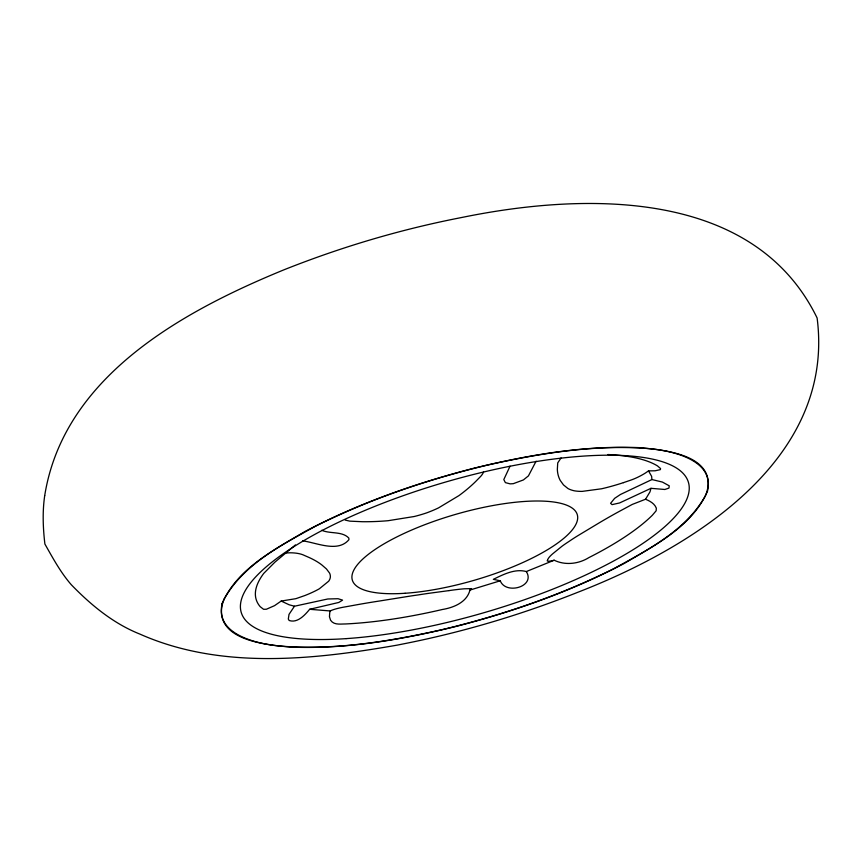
<?xml version="1.0" encoding="UTF-8"?>
<svg xmlns="http://www.w3.org/2000/svg" width="862" height="862" viewBox="0 0 862 862"><rect width="100%" height="100%" fill="white"/><g stroke="black" fill="none" stroke-linecap="round" stroke-linejoin="round"><path stroke-width="1.29" d="M547.521 560.257L547.92 559.201A132.576 16.259 -21.7 0 1 552.553 553.91L561.895 546.325A72.419 10.904 -24.1 0 1 568.877 541.53A72.419 12.154 -25.1 0 1 577.421 535.959L597.872 523.654A132.576 27.552 -26.7 0 1 620.468 510.767L632.277 504.421L645.541 499.238C649.883 501.016 654.527 503.527 656.327 508.149L656.165 510.757L652.329 515.271A214.886 62.829 -16.2 0 1 588.983 557.552C578.65 563.985 565.278 565.601 554.18 560.225L551.637 560.828A23.349 2.629 -20.4 0 1 547.435 560.332M448.983 590.61A132.576 13.264 -14.9 0 1 464.402 588.789L471.536 588.617L469.941 590.071C466.935 602.236 453.724 607.624 442.454 609.477A214.886 62.829 -16.2 0 1 345.63 623.959C340.468 623.916 333.917 625.316 330.577 620.231L329.456 616.729L329.726 612.602L330.286 610.964L331.978 610.167A23.349 3.868 -7.4 0 1 346.341 606.676L353.495 605.383A132.576 19.729 -8.4 0 1 379.689 600.976L405.808 596.784A72.419 8.792 -10.8 0 1 418.167 594.931A72.419 8.07 -12.1 0 1 429.545 593.228L448.983 590.61M650.993 488.323L619.584 502.955L612.052 504.636L610.587 503.322L614.628 498.355L620.468 494.476L651.92 479.552L662.404 482.063L669.224 485.823L668.977 488.086L664.85 489.487L650.993 488.323L649.98 491.89L645.541 499.238M510.045 466.159L503.807 479.574L505.38 482.623L510.11 483.862L513.289 483.679L523.406 479.929L528.428 475.889L536.099 461.202M294.481 606.223L289.018 614.38L288.317 619.056L289.179 620.5C297.476 623.355 304.868 615.091 309.663 609.294L338.831 602.441L342.591 600.124L338.044 598.724L327.819 598.982L294.481 606.223L289.136 604.779L281.195 601.051L274.569 605.641L266.347 609.262L263.546 609.283L260.238 606.719A214.886 62.829 -16.2 0 1 263.74 573.392L274.924 562.143L295.418 544.924M561.065 457.916L557.736 462.894L557.348 469.316A132.576 56.289 -24.7 0 0 560.257 480.457L563.489 484.918L567.961 488.538A72.419 28.134 -26.5 0 0 574.2 490.78A72.419 26.636 -27.2 0 0 582.098 491.394L601.536 488.786A132.576 42.841 -28 0 0 623.42 482.655M607.958 454.533A214.886 62.829 -16.2 0 1 657.501 465.933L660.583 468.583L660.357 469.639L655.109 470.792L648.515 470.878L645.509 472.958A23.349 7.004 -28.1 0 1 629.81 480.468L623.42 482.655M554.18 560.225L526.316 571.549C514.948 568.414 503.289 574.512 493.344 579.329L500.262 580.783C505.714 595.136 535.83 586.666 526.316 571.549M500.262 580.783L469.941 590.071M281.195 601.051L295.903 598.67L304.825 595.556A132.576 33.165 -4.7 0 0 319.339 588.789L328.681 581.203A72.419 21.518 -4.3 0 0 330.34 577.206A72.419 23.22 -4.4 0 0 329.532 573.036L326.429 568.931L321.838 564.944A132.576 48.455 -5.2 0 0 308.833 557.38L304.426 555.462A23.349 9.019 -5.8 0 0 290.095 552.79L286.238 552.984M330.286 610.964L309.663 609.294M321.795 530.281C330.038 534.063 342.3 530.992 348.83 538.103L348.938 539.666C337.753 553.092 316.138 542.446 302.616 540.883M345.177 520.088L349.843 521.144L362.266 521.715A132.576 59.758 -10 0 0 388.115 520.702L414.223 516.51A72.419 33.92 -12.9 0 0 426.776 512.836A72.419 34.243 -14.5 0 0 438.489 507.912L458.95 495.607A132.576 62.743 -17.7 0 0 475.652 481.524L479.628 477.462A23.349 10.947 -19.3 0 0 483.56 471.988M648.515 470.878L651.618 476.32L651.92 479.552M44.705 495.639C42.357 511.694 42.992 527.964 44.889 544.03C52.884 558.113 60.599 572.476 71.309 584.748C90.984 605.07 113.396 623.56 139.935 634.109C220.629 669.893 312.938 659.872 397.36 645.099L402.36 644.097C462.334 632.331 521.122 614.832 577.896 592.248C691.486 548.2 835.45 460.136 817.111 317.97C753.981 188.325 585.029 192.646 464.64 216.901L459.64 217.903C399.666 229.669 340.878 247.168 284.104 269.752C182.744 311.301 63.777 376.274 44.705 495.639M222.116 603.497C214.218 640.574 265.884 644.754 290.806 647.103C346.233 649.366 401.369 639.679 455.039 626.685C513.569 611.643 571.021 591.472 624.573 563.263C655.713 544.752 692.272 526.132 707.497 491.232C715.406 454.155 663.729 449.986 638.817 447.626C583.391 445.363 528.255 455.061 474.574 468.055C416.044 483.086 358.592 503.268 305.04 531.466C273.9 549.978 237.341 568.597 222.116 603.497M224.4 598.605C209.132 633.581 257.221 644.367 281.745 646.198C335.393 650.282 389.053 641.5 441.279 629.863C500.639 615.694 558.878 596.051 613.572 568.812C647.459 550.064 685.376 531.046 705.224 496.135C720.481 461.148 672.392 450.373 647.868 448.531C594.22 444.458 540.56 453.24 488.334 464.866C428.974 479.035 370.735 498.678 316.052 525.928C282.154 544.665 244.248 563.694 224.4 598.605M346.061 638.634A232.869 68.087 -16.2 0 0 689.115 490.597A232.869 68.087 -16.2 0 0 359.249 512.868A232.869 68.087 -16.2 0 0 346.061 638.634M405.075 593.271A117.135 34.243 -16.2 0 0 577.626 518.816A117.135 34.243 -16.2 0 0 411.713 530.011A117.135 34.243 -16.2 0 0 405.075 593.271"/></g></svg>
